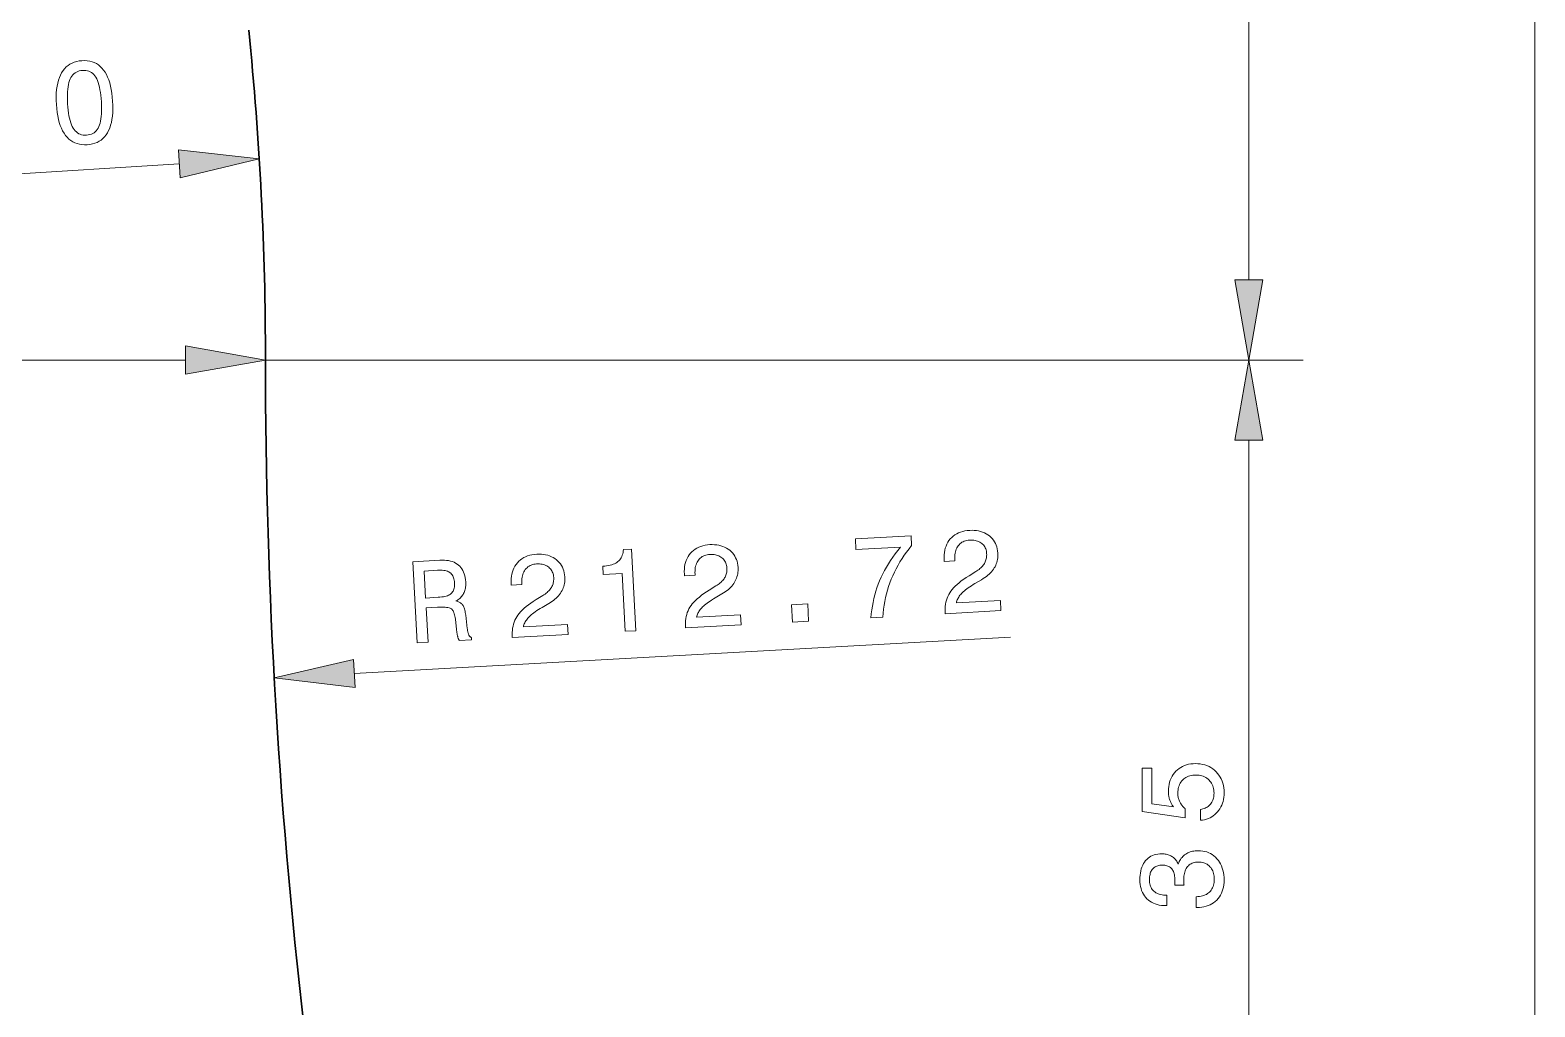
# Model space of a CAD drawing. Extents: x 0 to 297, y 0 to 538.
# Drawn here: x 173.9 to 229.4, y 161.8 to 197.9 of the extents above; entities that cross this region are included whole.
import ezdxf

# ---------------------------------------------------------------- set-up
doc = ezdxf.new("R2010")
doc.units = 0

msp = doc.modelspace()

# ---------------------------------------------------------------- linework, layer by layer
at = {"color": 7, "lineweight": 13}
for p, q in [((229.433, 145.642), (229.433, 339.733)), ((218.884, 188.642), (218.884, 215.733)), ((147.374, 185.687), (179.665, 185.687)), ((182.619, 185.687), (220.884, 185.687)), ((182.619, 185.687), (220.884, 185.687)), ((218.884, 153.642), (218.884, 182.733)), ((185.892, 174.132), (210.097, 175.468))]:
    msp.add_line(p, q, dxfattribs=at)
at = {"color": 7, "lineweight": 13, "ltscale": 0.366083}
msp.add_line((179.441, 192.925), (164.825, 192.02), dxfattribs=at)
at = {"color": 7, "lineweight": 13}
for points in [[(174.909, 195.112), (174.902, 195.261), (174.901, 195.402), (174.906, 195.537), (174.917, 195.665), (174.933, 195.785), (174.956, 195.899), (174.984, 196.006), (175.017, 196.106), (175.057, 196.199), (175.102, 196.285), (175.153, 196.364), (175.209, 196.435), (175.27, 196.499), (175.337, 196.554), (175.409, 196.603), (175.487, 196.643), (175.569, 196.676), (175.658, 196.702), (175.751, 196.719), (175.85, 196.73), (175.95, 196.732), (176.045, 196.726), (176.136, 196.712), (176.223, 196.689), (176.305, 196.659), (176.382, 196.62), (176.455, 196.574), (176.524, 196.519), (176.588, 196.455), (176.647, 196.384), (176.702, 196.305), (176.752, 196.218), (176.798, 196.123), (176.838, 196.02), (176.874, 195.91), (176.905, 195.791), (176.931, 195.665), (176.953, 195.532), (176.969, 195.39), (176.981, 195.241), (176.988, 195.092), (176.989, 194.95), (176.984, 194.815), (176.973, 194.687), (176.957, 194.566), (176.935, 194.452), (176.908, 194.346), (176.874, 194.247), (176.835, 194.154), (176.791, 194.069), (176.741, 193.992), (176.685, 193.921), (176.624, 193.859), (176.557, 193.803), (176.485, 193.756), (176.407, 193.716), (176.324, 193.683), (176.235, 193.658), (176.141, 193.64), (176.042, 193.63), (175.943, 193.628), (175.848, 193.634), (175.757, 193.648), (175.671, 193.67), (175.589, 193.701), (175.512, 193.739), (175.438, 193.786), (175.37, 193.841), (175.305, 193.904), (175.245, 193.976), (175.19, 194.055), (175.139, 194.142), (175.093, 194.236), (175.052, 194.339), (175.016, 194.448), (174.985, 194.566), (174.959, 194.691), (174.937, 194.824), (174.92, 194.964)], [(175.321, 195.138), (175.33, 195.018), (175.342, 194.904), (175.356, 194.797), (175.373, 194.698), (175.392, 194.605), (175.414, 194.518), (175.439, 194.439), (175.466, 194.366), (175.496, 194.3), (175.529, 194.242), (175.564, 194.189), (175.602, 194.142), (175.644, 194.102), (175.688, 194.067), (175.736, 194.038), (175.787, 194.015), (175.84, 193.998), (175.897, 193.988), (175.957, 193.983), (176.02, 193.984), (176.083, 193.99), (176.142, 194.003), (176.197, 194.02), (176.248, 194.043), (176.296, 194.072), (176.339, 194.106), (176.379, 194.146), (176.415, 194.191), (176.447, 194.241), (176.475, 194.297), (176.499, 194.359), (176.52, 194.428), (176.538, 194.503), (176.552, 194.585), (176.563, 194.673), (176.571, 194.768), (176.575, 194.87), (176.575, 194.978), (176.573, 195.093), (176.567, 195.215), (176.558, 195.337), (176.546, 195.452), (176.532, 195.56), (176.515, 195.66), (176.496, 195.754), (176.474, 195.841), (176.45, 195.92), (176.423, 195.993), (176.394, 196.059), (176.362, 196.117), (176.327, 196.169), (176.289, 196.215), (176.248, 196.255), (176.204, 196.29), (176.156, 196.318), (176.106, 196.341), (176.052, 196.357), (175.995, 196.368), (175.935, 196.373), (175.872, 196.372), (175.809, 196.365), (175.751, 196.353), (175.696, 196.335), (175.644, 196.312), (175.597, 196.283), (175.553, 196.248), (175.513, 196.208), (175.477, 196.163), (175.445, 196.112), (175.416, 196.055), (175.391, 195.993), (175.37, 195.924), (175.352, 195.848), (175.337, 195.766), (175.326, 195.678), (175.318, 195.583), (175.313, 195.481), (175.312, 195.373), (175.315, 195.259)], [(179.473, 192.405), (182.389, 193.108), (179.409, 193.445)], [(218.363, 188.642), (218.884, 185.687), (219.405, 188.642)], [(179.665, 185.167), (182.619, 185.687), (179.665, 186.208)], [(219.405, 182.733), (218.884, 185.687), (218.363, 182.733)], [(207.686, 176.336), (207.686, 176.349), (207.683, 176.436), (207.684, 176.521), (207.69, 176.603), (207.7, 176.682), (207.715, 176.759), (207.733, 176.833), (207.756, 176.904), (207.784, 176.973), (207.815, 177.039), (207.851, 177.102), (207.892, 177.164), (207.94, 177.226), (207.995, 177.289), (208.056, 177.352), (208.124, 177.415), (208.199, 177.478), (208.28, 177.541), (208.368, 177.605), (208.462, 177.669), (208.564, 177.734), (208.811, 177.887), (208.854, 177.914), (208.895, 177.942), (208.933, 177.971), (208.969, 178), (209.002, 178.029), (209.032, 178.059), (209.061, 178.09), (209.086, 178.121), (209.109, 178.152), (209.13, 178.184), (209.148, 178.217), (209.164, 178.25), (209.178, 178.285), (209.19, 178.32), (209.2, 178.357), (209.207, 178.394), (209.212, 178.432), (209.215, 178.471), (209.216, 178.512), (209.215, 178.553), (209.211, 178.6), (209.204, 178.644), (209.193, 178.687), (209.179, 178.727), (209.163, 178.766), (209.142, 178.802), (209.119, 178.837), (209.093, 178.869), (209.063, 178.9), (209.031, 178.928), (208.996, 178.954), (208.958, 178.977), (208.919, 178.997), (208.877, 179.014), (208.834, 179.027), (208.788, 179.038), (208.741, 179.046), (208.691, 179.05), (208.64, 179.052), (208.586, 179.05), (208.533, 179.046), (208.482, 179.037), (208.434, 179.025), (208.389, 179.01), (208.346, 178.991), (208.305, 178.968), (208.267, 178.942), (208.231, 178.912), (208.198, 178.878), (208.168, 178.841), (208.14, 178.801), (208.116, 178.759), (208.095, 178.713), (208.077, 178.665), (208.062, 178.615), (208.051, 178.562), (208.043, 178.506), (208.039, 178.448), (208.037, 178.387), (208.039, 178.323), (208.041, 178.288), (207.65, 178.266), (207.646, 178.327), (207.644, 178.42), (207.647, 178.509), (207.656, 178.595), (207.67, 178.677), (207.69, 178.755), (207.716, 178.83), (207.747, 178.901), (207.784, 178.968), (207.826, 179.032), (207.874, 179.092), (207.927, 179.148), (207.984, 179.198), (208.045, 179.243), (208.111, 179.283), (208.18, 179.317), (208.254, 179.346), (208.331, 179.37), (208.413, 179.389), (208.499, 179.402), (208.589, 179.409), (208.676, 179.412), (208.76, 179.409), (208.841, 179.401), (208.918, 179.388), (208.992, 179.37), (209.064, 179.347), (209.132, 179.318), (209.197, 179.285), (209.259, 179.246), (209.318, 179.203), (209.372, 179.155), (209.422, 179.103), (209.466, 179.049), (209.504, 178.991), (209.538, 178.929), (209.566, 178.864), (209.589, 178.796), (209.606, 178.725), (209.619, 178.65), (209.626, 178.571), (209.628, 178.51), (209.626, 178.45), (209.621, 178.392), (209.613, 178.335), (209.602, 178.279), (209.587, 178.225), (209.569, 178.171), (209.548, 178.12), (209.524, 178.069), (209.496, 178.021), (209.465, 177.973), (209.43, 177.926), (209.392, 177.88), (209.351, 177.836), (209.306, 177.792), (209.257, 177.75), (209.206, 177.708), (209.15, 177.668), (209.092, 177.629), (209.03, 177.59), (208.784, 177.448), (208.716, 177.407), (208.652, 177.367), (208.592, 177.328), (208.537, 177.29), (208.485, 177.253), (208.437, 177.216), (208.393, 177.181), (208.353, 177.147), (208.318, 177.113), (208.286, 177.081), (208.257, 177.048), (208.231, 177.015), (208.207, 176.982), (208.185, 176.948), (208.165, 176.913), (208.147, 176.878), (208.131, 176.842), (208.118, 176.805), (208.107, 176.768), (208.097, 176.73), (209.722, 176.82), (209.743, 176.45)], [(195.888, 175.685), (195.77, 177.815), (195.071, 177.777), (195.054, 178.082), (195.129, 178.089), (195.2, 178.098), (195.267, 178.109), (195.33, 178.123), (195.388, 178.139), (195.442, 178.158), (195.493, 178.179), (195.539, 178.202), (195.581, 178.228), (195.619, 178.256), (195.654, 178.287), (195.685, 178.32), (195.713, 178.358), (195.738, 178.398), (195.759, 178.441), (195.778, 178.488), (195.793, 178.537), (195.805, 178.59), (195.814, 178.646), (195.82, 178.705), (196.113, 178.721), (196.279, 175.707)], [(198.106, 175.808), (198.106, 175.82), (198.103, 175.908), (198.104, 175.992), (198.11, 176.074), (198.12, 176.154), (198.135, 176.231), (198.153, 176.305), (198.176, 176.376), (198.204, 176.444), (198.235, 176.51), (198.271, 176.574), (198.312, 176.636), (198.36, 176.698), (198.415, 176.76), (198.476, 176.823), (198.544, 176.886), (198.619, 176.949), (198.7, 177.013), (198.788, 177.077), (198.882, 177.141), (198.984, 177.205), (199.231, 177.358), (199.274, 177.386), (199.315, 177.414), (199.353, 177.442), (199.389, 177.471), (199.422, 177.501), (199.452, 177.531), (199.481, 177.561), (199.506, 177.592), (199.529, 177.624), (199.55, 177.655), (199.568, 177.688), (199.584, 177.722), (199.598, 177.756), (199.61, 177.792), (199.62, 177.828), (199.627, 177.865), (199.632, 177.904), (199.635, 177.943), (199.636, 177.983), (199.635, 178.024), (199.631, 178.071), (199.624, 178.116), (199.613, 178.158), (199.599, 178.199), (199.583, 178.237), (199.563, 178.274), (199.539, 178.308), (199.513, 178.341), (199.484, 178.371), (199.451, 178.4), (199.416, 178.426), (199.378, 178.448), (199.339, 178.468), (199.298, 178.485), (199.254, 178.499), (199.209, 178.509), (199.161, 178.517), (199.111, 178.522), (199.06, 178.523), (199.006, 178.522), (198.953, 178.517), (198.902, 178.509), (198.854, 178.497), (198.809, 178.481), (198.766, 178.462), (198.725, 178.439), (198.687, 178.413), (198.651, 178.383), (198.618, 178.35), (198.588, 178.313), (198.56, 178.273), (198.536, 178.23), (198.515, 178.185), (198.497, 178.137), (198.482, 178.086), (198.471, 178.033), (198.463, 177.978), (198.459, 177.919), (198.457, 177.858), (198.459, 177.795), (198.461, 177.759), (198.07, 177.737), (198.066, 177.798), (198.064, 177.891), (198.067, 177.981), (198.076, 178.066), (198.09, 178.148), (198.11, 178.227), (198.136, 178.301), (198.167, 178.372), (198.204, 178.44), (198.246, 178.504), (198.294, 178.564), (198.347, 178.619), (198.404, 178.67), (198.465, 178.715), (198.531, 178.755), (198.6, 178.789), (198.674, 178.818), (198.751, 178.842), (198.833, 178.86), (198.919, 178.873), (199.009, 178.881), (199.096, 178.883), (199.18, 178.88), (199.261, 178.873), (199.338, 178.86), (199.413, 178.841), (199.484, 178.818), (199.552, 178.79), (199.617, 178.756), (199.679, 178.718), (199.738, 178.674), (199.792, 178.626), (199.842, 178.575), (199.886, 178.52), (199.924, 178.462), (199.958, 178.401), (199.986, 178.336), (200.009, 178.268), (200.027, 178.196), (200.039, 178.121), (200.046, 178.043), (200.048, 177.982), (200.046, 177.922), (200.041, 177.863), (200.033, 177.806), (200.022, 177.75), (200.007, 177.696), (199.989, 177.643), (199.968, 177.591), (199.944, 177.541), (199.916, 177.492), (199.885, 177.444), (199.85, 177.398), (199.812, 177.352), (199.771, 177.307), (199.726, 177.264), (199.677, 177.221), (199.626, 177.18), (199.57, 177.139), (199.512, 177.1), (199.45, 177.062), (199.204, 176.92), (199.136, 176.879), (199.072, 176.839), (199.013, 176.799), (198.957, 176.761), (198.905, 176.724), (198.857, 176.688), (198.813, 176.653), (198.774, 176.618), (198.738, 176.585), (198.706, 176.552), (198.677, 176.52), (198.651, 176.487), (198.627, 176.453), (198.605, 176.419), (198.585, 176.384), (198.567, 176.349), (198.551, 176.313), (198.538, 176.277), (198.527, 176.24), (198.517, 176.202), (200.143, 176.291), (200.163, 175.921)], [(204.946, 176.185), (204.959, 176.329), (204.977, 176.472), (204.999, 176.613), (205.025, 176.753), (205.055, 176.89), (205.089, 177.026), (205.128, 177.16), (205.17, 177.292), (205.217, 177.422), (205.268, 177.551), (205.324, 177.678), (205.384, 177.805), (205.449, 177.93), (205.518, 178.055), (205.592, 178.179), (205.671, 178.302), (205.755, 178.425), (205.843, 178.546), (205.935, 178.667), (206.033, 178.787), (204.395, 178.697), (204.374, 179.09), (206.426, 179.204), (206.446, 178.846), (206.352, 178.728), (206.262, 178.609), (206.177, 178.489), (206.095, 178.367), (206.019, 178.244), (205.946, 178.119), (205.878, 177.993), (205.814, 177.865), (205.754, 177.736), (205.699, 177.605), (205.648, 177.473), (205.601, 177.339), (205.559, 177.204), (205.521, 177.067), (205.487, 176.928), (205.457, 176.787), (205.432, 176.645), (205.411, 176.501), (205.394, 176.356), (205.381, 176.209)], [(188.216, 175.262), (188.051, 178.253), (189.051, 178.308), (189.138, 178.311), (189.22, 178.309), (189.299, 178.302), (189.373, 178.291), (189.444, 178.275), (189.51, 178.255), (189.573, 178.23), (189.631, 178.2), (189.686, 178.166), (189.737, 178.128), (189.783, 178.084), (189.825, 178.037), (189.863, 177.985), (189.896, 177.93), (189.925, 177.87), (189.95, 177.805), (189.97, 177.737), (189.985, 177.664), (189.997, 177.587), (190.003, 177.506), (190.005, 177.457), (190.005, 177.41), (190.002, 177.364), (189.998, 177.32), (189.991, 177.277), (189.982, 177.235), (189.971, 177.195), (189.958, 177.157), (189.943, 177.119), (189.926, 177.083), (189.907, 177.049), (189.886, 177.016), (189.863, 176.984), (189.838, 176.954), (189.811, 176.926), (189.782, 176.899), (189.75, 176.874), (189.717, 176.85), (189.682, 176.827), (189.645, 176.806), (189.677, 176.797), (189.708, 176.787), (189.737, 176.775), (189.764, 176.762), (189.79, 176.748), (189.813, 176.733), (189.835, 176.716), (189.855, 176.698), (189.873, 176.679), (189.89, 176.658), (189.905, 176.635), (189.919, 176.609), (189.932, 176.579), (189.945, 176.546), (189.956, 176.509), (189.967, 176.469), (189.977, 176.425), (189.986, 176.379), (189.994, 176.328), (190.002, 176.275), (190.06, 175.79), (190.064, 175.759), (190.068, 175.731), (190.073, 175.703), (190.078, 175.678), (190.083, 175.654), (190.088, 175.632), (190.094, 175.612), (190.1, 175.593), (190.106, 175.576), (190.113, 175.561), (190.12, 175.547), (190.127, 175.533), (190.136, 175.521), (190.145, 175.509), (190.154, 175.498), (190.164, 175.488), (190.175, 175.478), (190.187, 175.47), (190.199, 175.462), (190.212, 175.454), (190.216, 175.372), (189.763, 175.347), (189.757, 175.357), (189.751, 175.368), (189.745, 175.38), (189.739, 175.393), (189.733, 175.406), (189.728, 175.421), (189.722, 175.437), (189.717, 175.453), (189.712, 175.471), (189.707, 175.49), (189.702, 175.51), (189.698, 175.531), (189.693, 175.553), (189.688, 175.577), (189.684, 175.603), (189.68, 175.629), (189.675, 175.657), (189.671, 175.686), (189.667, 175.717), (189.663, 175.749), (189.621, 176.135), (189.613, 176.192), (189.605, 176.244), (189.594, 176.292), (189.582, 176.335), (189.569, 176.375), (189.554, 176.41), (189.538, 176.441), (189.52, 176.468), (189.501, 176.491), (189.48, 176.51), (189.455, 176.525), (189.424, 176.539), (189.387, 176.55), (189.344, 176.559), (189.295, 176.566), (189.24, 176.571), (189.178, 176.574), (189.111, 176.575), (189.037, 176.573), (188.957, 176.57), (188.547, 176.547), (188.616, 175.284)], [(191.72, 175.455), (191.719, 175.468), (191.716, 175.555), (191.718, 175.64), (191.724, 175.722), (191.734, 175.802), (191.748, 175.878), (191.767, 175.952), (191.79, 176.023), (191.817, 176.092), (191.849, 176.158), (191.884, 176.221), (191.926, 176.283), (191.974, 176.345), (192.028, 176.408), (192.09, 176.471), (192.157, 176.534), (192.232, 176.597), (192.313, 176.661), (192.401, 176.724), (192.496, 176.788), (192.597, 176.853), (192.844, 177.006), (192.887, 177.033), (192.928, 177.061), (192.966, 177.09), (193.002, 177.119), (193.035, 177.149), (193.066, 177.178), (193.094, 177.209), (193.12, 177.24), (193.143, 177.271), (193.163, 177.303), (193.182, 177.336), (193.198, 177.369), (193.212, 177.404), (193.223, 177.439), (193.233, 177.476), (193.24, 177.513), (193.246, 177.551), (193.249, 177.591), (193.25, 177.631), (193.249, 177.672), (193.244, 177.719), (193.237, 177.763), (193.226, 177.806), (193.213, 177.846), (193.196, 177.885), (193.176, 177.921), (193.153, 177.956), (193.126, 177.988), (193.097, 178.019), (193.064, 178.047), (193.029, 178.073), (192.992, 178.096), (192.952, 178.116), (192.911, 178.133), (192.867, 178.146), (192.822, 178.157), (192.774, 178.165), (192.725, 178.169), (192.673, 178.171), (192.619, 178.169), (192.566, 178.165), (192.516, 178.156), (192.468, 178.144), (192.422, 178.129), (192.379, 178.11), (192.338, 178.087), (192.3, 178.061), (192.265, 178.031), (192.232, 177.998), (192.201, 177.961), (192.174, 177.92), (192.149, 177.878), (192.128, 177.832), (192.11, 177.785), (192.096, 177.734), (192.085, 177.681), (192.077, 177.625), (192.072, 177.567), (192.071, 177.506), (192.072, 177.442), (192.074, 177.407), (191.683, 177.385), (191.68, 177.446), (191.677, 177.539), (191.68, 177.628), (191.689, 177.714), (191.704, 177.796), (191.724, 177.874), (191.749, 177.949), (191.78, 178.02), (191.817, 178.087), (191.86, 178.151), (191.908, 178.211), (191.961, 178.267), (192.018, 178.317), (192.079, 178.362), (192.144, 178.402), (192.213, 178.437), (192.287, 178.466), (192.365, 178.489), (192.447, 178.508), (192.533, 178.521), (192.623, 178.529), (192.71, 178.531), (192.793, 178.528), (192.874, 178.52), (192.951, 178.507), (193.026, 178.489), (193.097, 178.466), (193.165, 178.437), (193.23, 178.404), (193.292, 178.365), (193.351, 178.322), (193.406, 178.274), (193.455, 178.222), (193.499, 178.168), (193.538, 178.11), (193.571, 178.048), (193.599, 177.983), (193.622, 177.915), (193.64, 177.844), (193.652, 177.769), (193.659, 177.69), (193.661, 177.629), (193.66, 177.569), (193.655, 177.511), (193.647, 177.454), (193.635, 177.398), (193.621, 177.344), (193.603, 177.291), (193.581, 177.239), (193.557, 177.189), (193.529, 177.14), (193.498, 177.092), (193.463, 177.045), (193.425, 176.999), (193.384, 176.955), (193.339, 176.911), (193.291, 176.869), (193.239, 176.827), (193.184, 176.787), (193.125, 176.748), (193.063, 176.71), (192.818, 176.567), (192.75, 176.526), (192.686, 176.486), (192.626, 176.447), (192.57, 176.409), (192.518, 176.372), (192.47, 176.335), (192.427, 176.3), (192.387, 176.266), (192.351, 176.232), (192.319, 176.2), (192.291, 176.167), (192.264, 176.135), (192.24, 176.101), (192.218, 176.067), (192.198, 176.032), (192.18, 175.997), (192.165, 175.961), (192.151, 175.924), (192.14, 175.887), (192.131, 175.849), (193.756, 175.939), (193.776, 175.569)], [(188.96, 177.936), (188.471, 177.909), (188.526, 176.913), (188.987, 176.939), (189.055, 176.944), (189.119, 176.951), (189.179, 176.96), (189.234, 176.971), (189.284, 176.984), (189.33, 176.999), (189.372, 177.017), (189.41, 177.036), (189.443, 177.058), (189.471, 177.081), (189.496, 177.108), (189.519, 177.137), (189.538, 177.169), (189.554, 177.204), (189.567, 177.241), (189.577, 177.282), (189.585, 177.326), (189.589, 177.372), (189.591, 177.422), (189.589, 177.474), (189.585, 177.526), (189.578, 177.574), (189.569, 177.619), (189.557, 177.661), (189.542, 177.7), (189.525, 177.736), (189.506, 177.768), (189.483, 177.798), (189.459, 177.824), (189.431, 177.847), (189.401, 177.867), (189.367, 177.885), (189.329, 177.9), (189.287, 177.912), (189.242, 177.923), (189.193, 177.93), (189.14, 177.935), (189.084, 177.938), (189.024, 177.938)], [(202.053, 176.025), (202.018, 176.667), (202.614, 176.7), (202.649, 176.058)], [(185.863, 174.652), (182.942, 173.969), (185.921, 173.612)], [(217.102, 168.716), (217.102, 169.117), (217.148, 169.125), (217.192, 169.136), (217.233, 169.149), (217.273, 169.165), (217.311, 169.183), (217.346, 169.204), (217.38, 169.227), (217.411, 169.253), (217.44, 169.281), (217.468, 169.312), (217.493, 169.344), (217.515, 169.379), (217.535, 169.415), (217.552, 169.453), (217.567, 169.493), (217.579, 169.534), (217.588, 169.577), (217.594, 169.622), (217.598, 169.669), (217.6, 169.717), (217.598, 169.777), (217.592, 169.833), (217.583, 169.888), (217.57, 169.94), (217.554, 169.989), (217.534, 170.037), (217.51, 170.082), (217.482, 170.124), (217.451, 170.164), (217.416, 170.202), (217.378, 170.237), (217.338, 170.268), (217.296, 170.296), (217.251, 170.32), (217.204, 170.34), (217.154, 170.356), (217.103, 170.369), (217.049, 170.378), (216.992, 170.384), (216.933, 170.386), (216.874, 170.384), (216.816, 170.378), (216.761, 170.369), (216.709, 170.357), (216.659, 170.34), (216.611, 170.32), (216.566, 170.297), (216.524, 170.27), (216.484, 170.239), (216.446, 170.204), (216.412, 170.167), (216.381, 170.127), (216.354, 170.084), (216.33, 170.039), (216.31, 169.992), (216.294, 169.942), (216.281, 169.89), (216.272, 169.835), (216.267, 169.777), (216.265, 169.717), (216.266, 169.683), (216.268, 169.649), (216.271, 169.615), (216.276, 169.582), (216.283, 169.55), (216.29, 169.518), (216.299, 169.487), (216.31, 169.457), (216.321, 169.427), (216.335, 169.398), (216.349, 169.37), (216.365, 169.342), (216.382, 169.315), (216.401, 169.288), (216.421, 169.263), (216.442, 169.238), (216.465, 169.214), (216.489, 169.191), (216.515, 169.168), (216.541, 169.146), (216.541, 168.802), (214.952, 169.039), (214.952, 170.641), (215.306, 170.641), (215.306, 169.327), (216.113, 169.207), (216.095, 169.229), (216.077, 169.252), (216.06, 169.275), (216.045, 169.299), (216.03, 169.324), (216.016, 169.35), (216.003, 169.377), (215.991, 169.404), (215.979, 169.432), (215.969, 169.461), (215.959, 169.491), (215.951, 169.521), (215.944, 169.552), (215.937, 169.583), (215.932, 169.614), (215.927, 169.647), (215.924, 169.679), (215.921, 169.713), (215.92, 169.746), (215.919, 169.781), (215.922, 169.871), (215.93, 169.958), (215.944, 170.041), (215.963, 170.121), (215.988, 170.197), (216.018, 170.27), (216.054, 170.339), (216.095, 170.404), (216.141, 170.466), (216.193, 170.524), (216.25, 170.577), (216.31, 170.625), (216.373, 170.667), (216.44, 170.704), (216.51, 170.735), (216.584, 170.76), (216.661, 170.78), (216.741, 170.794), (216.825, 170.802), (216.912, 170.805), (217.005, 170.802), (217.094, 170.793), (217.18, 170.778), (217.261, 170.758), (217.34, 170.731), (217.415, 170.698), (217.486, 170.659), (217.553, 170.614), (217.617, 170.564), (217.678, 170.507), (217.733, 170.445), (217.783, 170.38), (217.827, 170.312), (217.865, 170.239), (217.897, 170.164), (217.924, 170.084), (217.944, 170.001), (217.959, 169.914), (217.968, 169.824), (217.971, 169.73), (217.968, 169.647), (217.961, 169.566), (217.949, 169.489), (217.932, 169.414), (217.911, 169.342), (217.885, 169.274), (217.853, 169.208), (217.818, 169.144), (217.777, 169.084), (217.731, 169.027), (217.682, 168.974), (217.63, 168.925), (217.574, 168.882), (217.516, 168.843), (217.454, 168.81), (217.39, 168.781), (217.323, 168.757), (217.252, 168.739), (217.179, 168.725)], [(216.944, 165.499), (216.944, 165.897), (217.006, 165.9), (217.065, 165.906), (217.121, 165.916), (217.174, 165.928), (217.225, 165.944), (217.272, 165.963), (217.317, 165.985), (217.359, 166.011), (217.398, 166.039), (217.434, 166.071), (217.467, 166.106), (217.497, 166.144), (217.523, 166.184), (217.545, 166.227), (217.565, 166.272), (217.58, 166.321), (217.592, 166.371), (217.601, 166.425), (217.606, 166.481), (217.608, 166.54), (217.606, 166.598), (217.602, 166.653), (217.594, 166.706), (217.583, 166.756), (217.569, 166.804), (217.551, 166.849), (217.531, 166.892), (217.507, 166.932), (217.48, 166.97), (217.45, 167.005), (217.417, 167.037), (217.382, 167.066), (217.344, 167.092), (217.305, 167.114), (217.262, 167.132), (217.218, 167.148), (217.171, 167.16), (217.121, 167.168), (217.07, 167.173), (217.016, 167.175), (216.967, 167.173), (216.92, 167.168), (216.875, 167.16), (216.833, 167.148), (216.792, 167.133), (216.754, 167.115), (216.719, 167.093), (216.685, 167.068), (216.654, 167.039), (216.625, 167.007), (216.598, 166.972), (216.574, 166.935), (216.553, 166.895), (216.535, 166.851), (216.519, 166.806), (216.507, 166.757), (216.497, 166.706), (216.49, 166.652), (216.486, 166.595), (216.484, 166.536), (216.484, 166.528), (216.484, 166.519), (216.485, 166.51), (216.485, 166.502), (216.485, 166.493), (216.485, 166.484), (216.485, 166.475), (216.486, 166.466), (216.486, 166.457), (216.486, 166.448), (216.487, 166.438), (216.487, 166.428), (216.488, 166.417), (216.488, 166.406), (216.489, 166.394), (216.49, 166.381), (216.49, 166.368), (216.491, 166.354), (216.492, 166.34), (216.493, 166.325), (216.153, 166.325), (216.154, 166.335), (216.154, 166.344), (216.155, 166.353), (216.155, 166.362), (216.155, 166.371), (216.156, 166.379), (216.156, 166.388), (216.156, 166.397), (216.156, 166.405), (216.157, 166.414), (216.157, 166.422), (216.157, 166.43), (216.157, 166.439), (216.157, 166.447), (216.157, 166.454), (216.157, 166.462), (216.157, 166.47), (216.158, 166.477), (216.158, 166.485), (216.158, 166.492), (216.156, 166.549), (216.153, 166.602), (216.147, 166.653), (216.139, 166.7), (216.129, 166.745), (216.116, 166.787), (216.101, 166.825), (216.084, 166.861), (216.065, 166.893), (216.043, 166.923), (216.018, 166.95), (215.992, 166.973), (215.963, 166.994), (215.931, 167.013), (215.897, 167.028), (215.861, 167.041), (215.822, 167.051), (215.781, 167.058), (215.738, 167.062), (215.692, 167.063), (215.647, 167.062), (215.605, 167.058), (215.565, 167.051), (215.526, 167.041), (215.49, 167.029), (215.456, 167.014), (215.425, 166.997), (215.395, 166.976), (215.367, 166.953), (215.342, 166.927), (215.318, 166.899), (215.298, 166.868), (215.279, 166.835), (215.263, 166.799), (215.25, 166.761), (215.239, 166.721), (215.23, 166.678), (215.224, 166.633), (215.221, 166.586), (215.219, 166.536), (215.221, 166.48), (215.226, 166.427), (215.234, 166.377), (215.245, 166.329), (215.26, 166.284), (215.278, 166.242), (215.299, 166.202), (215.323, 166.166), (215.351, 166.132), (215.382, 166.101), (215.416, 166.073), (215.453, 166.047), (215.493, 166.025), (215.536, 166.006), (215.582, 165.989), (215.631, 165.976), (215.683, 165.965), (215.739, 165.958), (215.797, 165.954), (215.858, 165.952), (215.858, 165.568), (215.829, 165.568), (215.742, 165.571), (215.66, 165.579), (215.58, 165.591), (215.505, 165.609), (215.433, 165.632), (215.364, 165.661), (215.3, 165.694), (215.238, 165.732), (215.181, 165.776), (215.127, 165.825), (215.077, 165.878), (215.033, 165.934), (214.993, 165.994), (214.959, 166.058), (214.931, 166.125), (214.907, 166.196), (214.889, 166.27), (214.876, 166.348), (214.868, 166.43), (214.865, 166.515), (214.867, 166.605), (214.874, 166.691), (214.884, 166.772), (214.899, 166.85), (214.918, 166.923), (214.942, 166.992), (214.97, 167.057), (215.002, 167.118), (215.038, 167.175), (215.078, 167.228), (215.122, 167.276), (215.17, 167.319), (215.221, 167.357), (215.275, 167.39), (215.333, 167.417), (215.394, 167.44), (215.459, 167.458), (215.527, 167.47), (215.598, 167.478), (215.673, 167.481), (215.715, 167.48), (215.757, 167.477), (215.797, 167.472), (215.836, 167.465), (215.874, 167.457), (215.91, 167.446), (215.946, 167.434), (215.98, 167.419), (216.012, 167.403), (216.044, 167.385), (216.074, 167.365), (216.102, 167.343), (216.129, 167.319), (216.155, 167.293), (216.179, 167.266), (216.202, 167.237), (216.223, 167.205), (216.243, 167.173), (216.261, 167.138), (216.278, 167.101), (216.296, 167.148), (216.317, 167.193), (216.34, 167.236), (216.364, 167.276), (216.391, 167.314), (216.42, 167.35), (216.45, 167.383), (216.483, 167.414), (216.517, 167.443), (216.554, 167.469), (216.592, 167.493), (216.632, 167.514), (216.674, 167.533), (216.718, 167.549), (216.763, 167.563), (216.81, 167.574), (216.859, 167.583), (216.909, 167.589), (216.962, 167.593), (217.016, 167.594), (217.1, 167.591), (217.182, 167.583), (217.26, 167.568), (217.334, 167.547), (217.405, 167.521), (217.473, 167.488), (217.537, 167.45), (217.598, 167.406), (217.655, 167.355), (217.709, 167.299), (217.759, 167.238), (217.803, 167.173), (217.843, 167.105), (217.877, 167.032), (217.905, 166.956), (217.929, 166.875), (217.947, 166.791), (217.96, 166.703), (217.968, 166.611), (217.971, 166.515), (217.968, 166.424), (217.96, 166.337), (217.946, 166.254), (217.927, 166.174), (217.903, 166.098), (217.873, 166.026), (217.837, 165.958), (217.797, 165.893), (217.75, 165.832), (217.699, 165.775), (217.642, 165.723), (217.583, 165.676), (217.519, 165.634), (217.452, 165.598), (217.381, 165.568), (217.307, 165.543), (217.229, 165.524), (217.148, 165.51), (217.062, 165.502), (216.973, 165.499)]]:
    msp.add_lwpolyline(points, close=True, dxfattribs=at)
at = {"color": 7, "lineweight": 30}
for centre, radius, start, end in [((62.619, 185.687), 120, 0, 5.82089), ((395.336, 185.687), 212.717, 179.99999, 186.86726)]:
    msp.add_arc(centre, radius, start, end, dxfattribs=at)
at = {"color": 7, "lineweight": 13}
for points in [[(179.473, 192.405), (182.389, 193.108), (179.473, 192.405), (179.409, 193.445)], [(218.363, 188.642), (218.884, 185.687), (218.363, 188.642), (219.405, 188.642)], [(179.665, 185.167), (182.619, 185.687), (179.665, 185.167), (179.665, 186.208)], [(219.405, 182.733), (218.884, 185.687), (219.405, 182.733), (218.363, 182.733)], [(185.863, 174.652), (182.942, 173.969), (185.863, 174.652), (185.921, 173.612)]]:
    msp.add_solid(points, dxfattribs=at)

doc.saveas('drawing.dxf')
